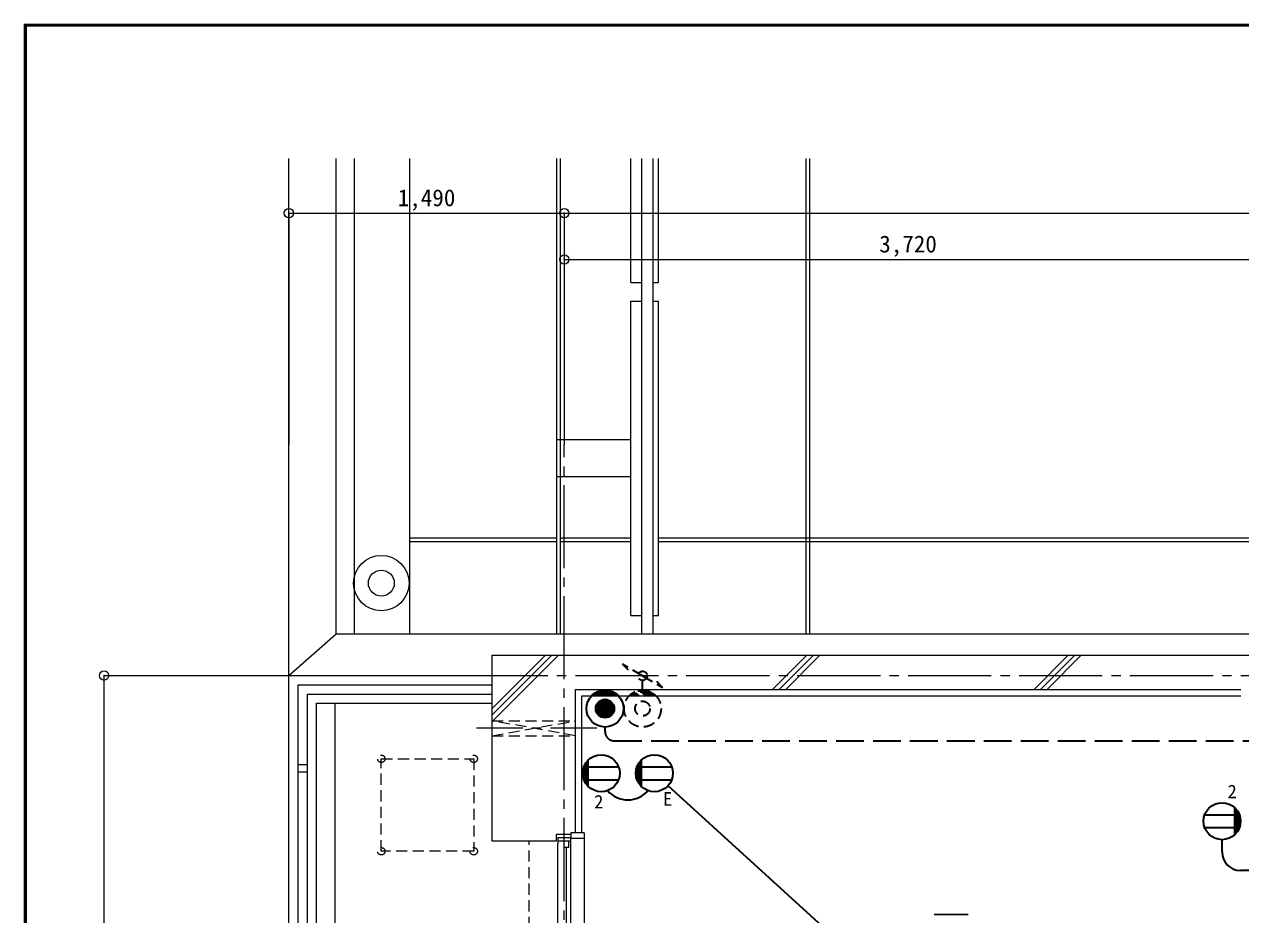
# Model space of a CAD drawing. Units: millimetres at full size, sheet at 1:50; details may follow other scales. Extents: x -9674 to 9699, y -6794 to 6791.
# Drawn here: x -9674 to -3093, y 1978 to 6791 of the extents above; entities that cross this region are included whole.
import ezdxf
from ezdxf.enums import TextEntityAlignment as Align

# ---------------------------------------------------------------- set-up
doc = ezdxf.new("R2010")
doc.units = ezdxf.units.MM
doc.header["$LTSCALE"] = 50
doc.header["$PDMODE"] = 32
doc.header["$PDSIZE"] = 50
for name, pattern in [('CHAIN1', [8, 5, -1, 1, -1]), ('CHAIN2', [12, 9, -1, 1, -1]), ('DASHED1', [1.8, 1.2, -0.6]), ('DASHED3', [4, 3, -1])]:
    doc.linetypes.add(name, pattern=pattern)
for name, color, linetype, lineweight in [('0-0_図面枠', 7, 'Continuous', 9), ('1-0_芯', 134, 'CHAIN2', 9), ('1-1_躯体', 134, 'Continuous', 9), ('1-3_建具', 134, 'Continuous', 9), ('1-6_ﾊﾞﾙｺﾆｰ・階段', 134, 'Continuous', 9), ('1-7_その他', 134, 'DASHED1', 9), ('1-8_ハッチ', 134, 'Continuous', 9), ('1-B_寸法', 134, 'Continuous', 9), ('1-C_梁', 134, 'DASHED1', 9), ('2-0_芯', 2, 'Continuous', 35), ('3-2', 3, 'DASHED1', 35), ('3-3', 1, 'Continuous', 25), ('3-E', 3, 'Continuous', 35)]:
    doc.layers.add(name, color=color, linetype=linetype, lineweight=lineweight)
doc.styles.add('ＭＳ ゴシック', font='')
doc.styles.get('ＭＳ ゴシック').set_extended_font_data('MS Gothic')

msp = doc.modelspace()

# ---------------------------------------------------------------- linework, layer by layer
at = {"layer": '0-0_図面枠'}
for p, q in [((-9673.92, 6791.43), (-9673.92, -6793.93)), ((-9672.16, 6789.66), (-9672.16, -6792.16)), ((9697.16, 6789.66), (-9672.16, 6789.66)), ((-9670.4, 6787.9), (-9670.4, -6790.4)), ((9695.4, 6787.9), (-9670.4, 6787.9)), ((-9668.64, -6788.64), (-9668.64, 6786.14)), ((-9668.64, 6786.14), (9693.64, 6786.14)), ((-9666.87, 6784.38), (-9666.87, -6786.88)), ((9691.87, 6784.38), (-9666.87, 6784.38)), ((-9665.11, 6782.61), (-9665.11, -6785.11)), ((9690.11, 6782.61), (-9665.11, 6782.61)), ((9688.35, 6780.85), (-9663.35, 6780.85)), ((-9663.35, 6780.85), (-9663.35, -6783.35))]:
    msp.add_line(p, q, dxfattribs=at)
msp.add_lwpolyline([(9698.92, -6793.93), (9698.92, 6791.43), (-9673.92, 6791.43)], dxfattribs=at)
at = {"layer": '1-0_芯'}
for p, q in [((-6752.5, -3949.49), (-6752.5, 4520.51)), ((-8492.5, 3270.51), (8517.5, 3270.51))]:
    msp.add_line(p, q, dxfattribs=at)
at = {"layer": '1-1_躯体'}
for p, q in [((-6692.5, 2420.51), (-6692.5, 3195.51)), ((-6692.5, 3195.51), (-3092.5, 3195.51)), ((-6797.5, 2375.51), (-7142.5, 2375.51)), ((-6797.5, 2410.51), (-6797.5, 2375.51)), ((-6717.5, 2410.51), (-6797.5, 2410.51))]:
    msp.add_line(p, q, dxfattribs=at)
msp.add_lwpolyline([(-7142.5, 2375.51), (-7142.5, 3380.51), (-2607.5, 3380.51)], dxfattribs=at)
at = {"layer": '1-3_建具'}
for p, q in [((-6787.5, 2395.51), (-6787.5, 2360.51)), ((-6787.5, 2395.51), (-6717.5, 2395.51)), ((-6717.5, 2375.51), (-6787.5, 2375.51)), ((-6752.5, 2340.51), (-6752.5, 2375.51)), ((-6728.5, 2340.51), (-6728.5, 2375.51)), ((-6717.5, 2420.51), (-6717.5, 2390.51)), ((-6645.5, 2420.51), (-6717.5, 2420.51)), ((-6717.5, 2360.51), (-6717.5, 2395.51)), ((-6645.5, 2390.51), (-6645.5, -2069.49)), ((-6787.5, 660.51), (-6787.5, 2360.51)), ((-6728.5, 2340.51), (-6752.5, 2340.51)), ((-6740.5, 1528.01), (-6740.5, 2340.51)), ((-6717.5, 660.51), (-6717.5, 2360.51))]:
    msp.add_line(p, q, dxfattribs=at)
msp.add_lwpolyline([(-6645.5, 2420.51), (-6645.5, 2390.51), (-6717.5, 2390.51)], dxfattribs=at)
at = {"layer": '1-6_ﾊﾞﾙｺﾆｰ・階段'}
for p, q in [((-8242.5, 3270.51), (-8242.5, 6066.13)), ((-7987.5, 3495.51), (-7987.5, 6066.13)), ((-7887.5, 3495.51), (-7887.5, 6066.13)), ((-7587.5, 3495.51), (-7587.5, 6066.13)), ((-6792.5, 3495.51), (-6792.5, 6066.13)), ((-6772.5, 3495.51), (-6772.5, 6066.13)), ((-6392.5, 5395.51), (-6392.5, 6066.13)), ((-6332.5, 3495.51), (-6332.5, 6066.13)), ((-6272.5, 3495.51), (-6272.5, 6066.13)), ((-6242.5, 5395.51), (-6242.5, 6066.13)), ((-5444.5, 3495.51), (-5444.5, 6066.13)), ((-5424.5, 3495.51), (-5424.5, 6066.13)), ((-6392.5, 5395.51), (-6332.5, 5395.51)), ((-6272.5, 5395.51), (-6242.5, 5395.51)), ((-6392.5, 5295.51), (-6332.5, 5295.51)), ((-6392.5, 3595.51), (-6392.5, 5295.51)), ((-6272.5, 5295.51), (-6242.5, 5295.51)), ((-6242.5, 3595.51), (-6242.5, 5295.51)), ((-6392.5, 4545.51), (-6792.5, 4545.51)), ((-6392.5, 4345.51), (-6792.5, 4345.51)), ((-7587.5, 4015.51), (-6792.5, 4015.51)), ((-6772.5, 4015.51), (-6392.5, 4015.51)), ((-6242.5, 4015.51), (4889.5, 4015.51)), ((-7587.5, 3995.51), (-6792.5, 3995.51)), ((-6772.5, 3995.51), (-6392.5, 3995.51)), ((-6242.5, 3995.51), (4889.5, 3995.51)), ((-6392.5, 3595.51), (-6332.5, 3595.51)), ((-6272.5, 3595.51), (-6242.5, 3595.51)), ((-8242.5, 3270.51), (-7987.5, 3495.51)), ((-7987.5, 3495.51), (-2617.5, 3495.51)), ((-8242.5, 3270.51), (-7142.5, 3270.51)), ((-8242.5, -3222.93), (-8242.5, 3270.51)), ((-8192.5, 3220.51), (-7142.5, 3220.51)), ((-8192.5, -3222.93), (-8192.5, 3220.51)), ((-8142.5, 3170.51), (-7142.5, 3170.51)), ((-8142.5, -3222.93), (-8142.5, 3170.51)), ((-8092.5, -879.49), (-8092.5, 3120.51)), ((-8092.5, 3120.51), (-7142.5, 3120.51)), ((-7992.5, -2629.49), (-7992.5, 3120.51)), ((-8192.5, 2790.51), (-8142.5, 2790.51)), ((-8192.5, 2750.51), (-8142.5, 2750.51))]:
    msp.add_line(p, q, dxfattribs=at)
for radius in [150, 70]:
    msp.add_circle((-7742.5, 3770.51), radius, dxfattribs=at)
at = {"layer": '1-7_その他', "linetype": 'CHAIN1'}
msp.add_line((-6577.5, 2985.51), (-7242.5, 2985.51), dxfattribs=at)
at = {"layer": '1-7_その他'}
for p, q in [((-7142.5, 3025.51), (-6692.5, 3025.51)), ((-7142.5, 2945.51), (-6692.5, 3025.51)), ((-6692.5, 2945.51), (-7142.5, 3025.51)), ((-7142.5, 2945.51), (-6692.5, 2945.51)), ((-7742.5, 2820.51), (-7242.5, 2820.51)), ((-7742.5, 2320.51), (-7742.5, 2820.51)), ((-7242.5, 2820.51), (-7242.5, 2320.51)), ((-7242.5, 2320.51), (-7742.5, 2320.51))]:
    msp.add_line(p, q, dxfattribs=at)
for centre in [(-7742.5, 2820.51), (-7242.5, 2820.51), (-7742.5, 2320.51), (-7242.5, 2320.51)]:
    msp.add_circle(centre, 20, dxfattribs=at)
at = {"layer": '1-8_ハッチ'}
for p, q in [((-7142.5, 3022.21), (-6784.2, 3380.51)), ((-7142.5, 3057.57), (-6819.56, 3380.51)), ((-7142.5, 3092.92), (-6854.91, 3380.51)), ((-5625.7, 3195.51), (-5440.7, 3380.51)), ((-5590.34, 3195.51), (-5405.34, 3380.51)), ((-5554.99, 3195.51), (-5369.99, 3380.51)), ((-4211.48, 3195.51), (-4026.48, 3380.51)), ((-4176.13, 3195.51), (-3991.13, 3380.51)), ((-4140.77, 3195.51), (-3955.77, 3380.51)), ((-6657.5, 3160.51), (-3092.5, 3160.51)), ((-6657.5, 2420.51), (-6657.5, 3160.51))]:
    msp.add_line(p, q, dxfattribs=at)
at = {"layer": '1-B_寸法'}
for p, q in [((-8242.5, 5770.51), (-6752.5, 5770.51)), ((-8242.5, 5770.51), (-8242.5, 4520.51)), ((-6752.5, 5770.51), (6747.5, 5770.51)), ((-6752.5, 5770.51), (-6752.5, 4520.51)), ((-6752.5, 5520.51), (-3032.5, 5520.51)), ((-9242.5, 3270.51), (-8492.5, 3270.51)), ((-9242.5, -139.49), (-9242.5, 3270.51))]:
    msp.add_line(p, q, dxfattribs=at)
for p in [(-8242.5, 5770.51), (-6752.5, 5770.51), (-6752.5, 5520.51), (-9242.5, 3270.51)]:
    msp.add_point(p, dxfattribs=at)
at = {"layer": '1-C_梁'}
msp.add_line((-6942.5, -2054.49), (-6942.5, 2375.51), dxfattribs=at)
at = {"layer": '2-0_芯'}
for p, q in [((-6649.86, 2718.01), (-6649.86, 2766.65)), ((-6646.54, 2777.33), (-6459.14, 2777.33)), ((-6643.86, 2700.87), (-6643.86, 2783.8)), ((-6637.86, 2689.65), (-6637.86, 2795.01)), ((-6631.86, 2681.02), (-6631.86, 2803.64)), ((-6625.86, 2673.99), (-6625.86, 2810.67)), ((-6622.85, 2670.92), (-6622.85, 2813.75)), ((-6362.42, 2718.01), (-6362.42, 2766.65)), ((-6359.1, 2777.33), (-6171.71, 2777.33)), ((-6356.42, 2700.87), (-6356.42, 2783.8)), ((-6350.42, 2689.65), (-6350.42, 2795.01)), ((-6344.42, 2681.02), (-6344.42, 2803.64)), ((-6338.42, 2673.99), (-6338.42, 2810.67)), ((-6335.42, 2670.92), (-6335.42, 2813.75)), ((-6646.54, 2707.33), (-6459.14, 2707.33)), ((-6359.1, 2707.33), (-6171.71, 2707.33)), ((-4994.78, 1586.69), (-6191.41, 2675.03)), ((-3288.04, 2518.3), (-3100.65, 2518.3)), ((-3124.33, 2411.88), (-3124.33, 2554.71)), ((-3121.33, 2414.96), (-3121.33, 2551.64)), ((-3115.33, 2421.99), (-3115.33, 2544.61)), ((-3109.33, 2430.62), (-3109.33, 2535.98)), ((-3103.33, 2441.83), (-3103.33, 2524.76)), ((-3097.33, 2458.98), (-3097.33, 2507.62)), ((-3288.04, 2448.3), (-3100.65, 2448.3)), ((-3194.35, 2316.69), (-3194.35, 2383.28)), ((-2269.9, 2216.69), (-3094.35, 2216.69))]:
    msp.add_line(p, q, dxfattribs=at)
for centre in [(-6552.84, 2742.33), (-6265.4, 2742.33), (-3194.35, 2483.3)]:
    msp.add_circle(centre, 100.02, dxfattribs=at)
for centre, radius, start, end in [((-6409.12, 2742.33), 143.72, 220.72684, 319.27316), ((-3094.35, 2316.69), 100, 180, 270)]:
    msp.add_arc(centre, radius, start, end, dxfattribs=at)
at = {"layer": '3-2'}
for p, q in [((-6437.58, 3331.68), (-6406.68, 3300.78)), ((-6329.33, 3269.18), (-6437.58, 3331.68)), ((-6329.33, 3269.18), (-6221.08, 3206.68)), ((-6329.33, 3192.24), (-6329.33, 3244.18)), ((-6221.08, 3206.68), (-6251.98, 3237.58)), ((-6257.92, 3162.24), (-6400.74, 3162.24)), ((-6264.34, 3168.24), (-6394.32, 3168.24)), ((-6272.09, 3174.24), (-6386.57, 3174.24)), ((-6281.83, 3180.24), (-6376.83, 3180.24)), ((-6295.21, 3186.24), (-6363.45, 3186.24))]:
    msp.add_line(p, q, dxfattribs=at)
for centre, radius in [((-6329.33, 3269.18), 25), ((-6329.33, 3092.24), 100), ((-6329.33, 3092.24), 40)]:
    msp.add_circle(centre, radius, dxfattribs=at)
at = {"layer": '3-3'}
msp.add_line((-4751.37, 1977.86), (-4568, 1977.86), dxfattribs=at)
at = {"layer": '3-E'}
for p, q in [((-6461.03, 3162.24), (-6603.86, 3162.24)), ((-6467.45, 3168.24), (-6597.43, 3168.24)), ((-6475.21, 3174.24), (-6589.68, 3174.24)), ((-6484.94, 3180.24), (-6579.94, 3180.24)), ((-6498.32, 3186.24), (-6566.56, 3186.24)), ((-6577.44, 3070.44), (-6577.44, 3114.03)), ((-6572.44, 3062.24), (-6572.44, 3122.24)), ((-6567.44, 3056.53), (-6567.44, 3127.95)), ((-6562.44, 3052.24), (-6562.44, 3132.24)), ((-6557.44, 3048.94), (-6557.44, 3135.54)), ((-6552.44, 3046.41), (-6552.44, 3138.06)), ((-6547.44, 3044.54), (-6547.44, 3139.94)), ((-6542.44, 3043.25), (-6542.44, 3141.23)), ((-6537.44, 3042.49), (-6537.44, 3141.99)), ((-6532.44, 3042.24), (-6532.44, 3142.24)), ((-6527.44, 3042.49), (-6527.44, 3141.99)), ((-6522.44, 3043.25), (-6522.44, 3141.23)), ((-6517.44, 3044.54), (-6517.44, 3139.94)), ((-6512.44, 3046.41), (-6512.44, 3138.06)), ((-6507.44, 3048.94), (-6507.44, 3135.54)), ((-6502.44, 3052.24), (-6502.44, 3132.24)), ((-6497.44, 3056.53), (-6497.44, 3127.95)), ((-6492.44, 3062.24), (-6492.44, 3122.24)), ((-6487.44, 3070.44), (-6487.44, 3114.03))]:
    msp.add_line(p, q, dxfattribs=at)
at = {"layer": '3-E', "linetype": 'DASHED3'}
for p, q in [((-6532.44, 2967.78), (-6532.44, 2992.24)), ((-6482.44, 2917.78), (-2186.75, 2917.78))]:
    msp.add_line(p, q, dxfattribs=at)
at = {"layer": '3-E'}
for radius in [100, 50]:
    msp.add_circle((-6532.44, 3092.24), radius, dxfattribs=at)
at = {"layer": '3-E', "linetype": 'DASHED3'}
msp.add_arc((-6482.44, 2967.78), 50, 180, 270, dxfattribs=at)

# ---------------------------------------------------------------- texts
at = {"layer": '1-B_寸法', "style": 'ＭＳ ゴシック'}
for s, p in [('1,490', (-7653.75, 5780.51)), ('3,720', (-5048.75, 5530.51))]:
    msp.add_text(s, height=91.64, dxfattribs=at).set_placement(p, align=Align.BOTTOM_LEFT)
at = {"layer": '2-0_芯', "color": 7, "style": 'ＭＳ ゴシック'}
for s, p in [('E', (-6218.69, 2545.04)), ('2', (-3164.47, 2585.35)), ('2', (-6591.14, 2529.84))]:
    msp.add_text(s, height=73.31, dxfattribs=at).set_placement(p, align=Align.BOTTOM_LEFT)

doc.saveas('drawing.dxf')
